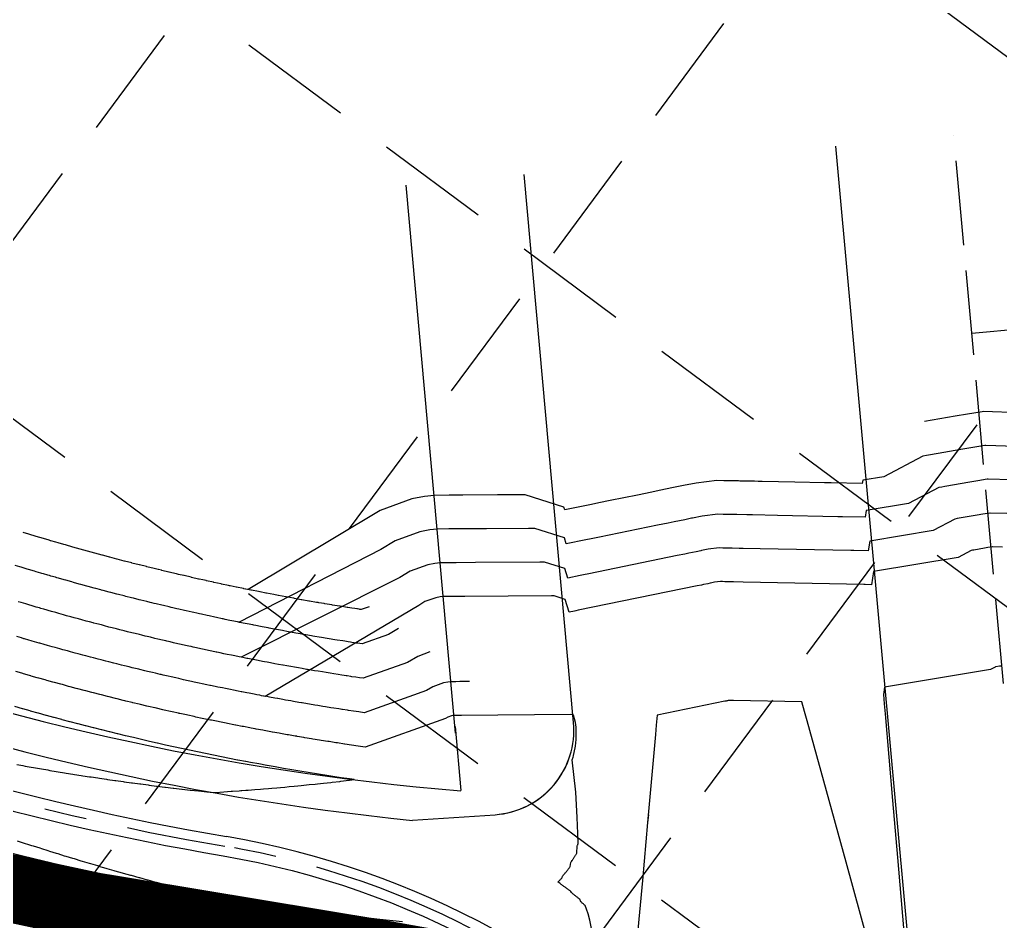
# Model space of a CAD drawing. Header units: feet. Extents: x 2260 to 6199, y 3666 to 7344.
# Drawn here: x 4539.3 to 4655.2, y 6191.9 to 6298.4 of the extents above; entities that cross this region are included whole.
import ezdxf

# ---------------------------------------------------------------- set-up
doc = ezdxf.new("R2010")
doc.units = ezdxf.units.FT
doc.header["$LTSCALE"] = 40
doc.header["$MEASUREMENT"] = 0
for name, pattern in [('CENTER2', [1.125, 0.75, -0.125, 0.125, -0.125]), ('HIDDEN', [0.375, 0.25, -0.125]), ('SEWER', [0.325, 0.25, -0.075]), ('TIGHT', [0.12, 0.08, -0.04])]:
    doc.linetypes.add(name, pattern=pattern)
for name, color, linetype in [('BOUNDARY-LINE', 1, 'CONTINUOUS'), ('CL-STORM', 4, 'CENTER2'), ('EOP-FUTURE', 4, 'TIGHT'), ('EOP-PROP', 4, 'CONTINUOUS'), ('EROSION BLANKETS', 84, 'CONTINUOUS'), ('GRID', 254, 'HIDDEN'), ('lots-line', 4, 'CONTINUOUS'), ('PC', 43, 'CONTINUOUS'), ('ST-ROW', 2, 'CONTINUOUS'), ('ST-ROW-FUTURE', 4, 'SEWER'), ('STORM', 3, 'CONTINUOUS')]:
    doc.layers.add(name, color=color, linetype=linetype)

msp = doc.modelspace()

# ---------------------------------------------------------------- linework, layer by layer
at = {"layer": 'BOUNDARY-LINE', "color": 7}
msp.add_arc((4616.04, 6508.32), 302.01, 233.3765, 265.3285, dxfattribs=at)
msp.add_arc((4616.04, 6508.32), 302.01, 233.3765, 265.3285, dxfattribs=at)
at = {"layer": 'CL-STORM', "color": 7}
for centre, radius, start, end in [((4616.04, 6508.32), 312.01, 233.3765, 260.3185), ((4546.75, 6102.18), 100, 5.1728, 80.3185)]:
    msp.add_arc(centre, radius, start, end, dxfattribs=at)
at = {"layer": 'EOP-FUTURE', "color": 7, "linetype": 'Continuous'}
for p, q in [((4645.11, 6180.68), (4635.76, 6283.45)), ((4604.77, 6215.36), (4598.91, 6280.11))]:
    msp.add_line(p, q, dxfattribs=at)
at = {"layer": 'EOP-PROP', "color": 7}
msp.add_line((4585.74, 6203.82), (4595.49, 6204.48), dxfattribs=at)
msp.add_line((4585.74, 6203.82), (4595.49, 6204.48), dxfattribs=at)
for centre, radius, start, end in [((4616.04, 6508.32), 306.01, 233.3765, 264.3172), ((4616.04, 6508.32), 306.01, 233.3765, 264.3172), ((4616.04, 6508.32), 318.01, 233.3765, 264.3172), ((4616.04, 6508.32), 318.01, 233.3765, 264.3172), ((4594.81, 6214.46), 10, 273.8709, 5.1728), ((4594.81, 6214.46), 10, 273.8709, 342.1326)]:
    msp.add_arc(centre, radius, start, end, dxfattribs=at)
at = {"layer": 'EROSION BLANKETS', "const_width": 8}
for points in [[(4602.61, 6185.54), (4594.7, 6185.77), (4581.32, 6188.16), (4548.13, 6193.66), (4524.08, 6198.81), (4500.36, 6207.34), (4479.13, 6216.28), (4450.8, 6231.64), (4430.94, 6244.43), (4165.96, 6441.59), (4022.75, 6547.63), (3801.04, 6712.75), (3796.89, 6714.47), (3794.32, 6715.02), (3793.53, 6715.06)], [(3752.68, 6599.32), (4178.75, 6282.76), (4404.64, 6114.81), (4413.53, 6108.72), (4433.02, 6097.11), (4451.27, 6088.64), (4461.99, 6084.14), (4485.49, 6075.83), (4501.27, 6071.76), (4522.49, 6067.49), (4546.56, 6065.09), (4580.65, 6064.83), (4598.92, 6066.37), (4605.35, 6068.5), (4607.87, 6070.86), (4610.49, 6074.4), (4612.13, 6078.17), (4612.4, 6081.29), (4612.25, 6086.79), (4608.82, 6122.23), (4603.5, 6181.15), (4602.91, 6188.52)]]:
    msp.add_lwpolyline(points, dxfattribs=at)
at = {"layer": 'GRID', "linetype": 'HIDDEN', "ltscale": 1.35}
for p, q in [((3458.75, 7181.54), (6061.18, 5252.37)), ((3427.64, 7139.57), (6030.07, 5210.4)), ((3395.08, 7098.88), (5997.51, 5169.71)), ((4652.86, 6426.65), (3563.67, 4957.35)), ((4694.83, 6395.54), (3605.65, 4926.24)), ((4736.81, 6364.42), (3647.62, 4895.12))]:
    msp.add_line(p, q, dxfattribs=at)
at = {"layer": 'lots-line', "color": 7}
msp.add_line((4770.12, 6272.02), (4651.82, 6261.31), dxfattribs=at)
for radius, end in [(302.01, 265.3285), (302.01, 265.3285), (322.01, 265.9455), (322.01, 265.9455)]:
    msp.add_arc((4616.04, 6508.32), radius, 233.3765, end, dxfattribs=at)
at = {"layer": 'PC', "color": 43, "flags": 128}
for points, elevation in [([(4682.28, 6220.12), (4675.51, 6238.69), (4675.12, 6239.26), (4674.77, 6239.76), (4673.38, 6241.78), (4673.31, 6241.89), (4669.6, 6246.33), (4666.99, 6248.38), (4661.68, 6250.99), (4657.5, 6251.95), (4653.22, 6252.09), (4653.06, 6252.08), (4651.32, 6251.81), (4649.87, 6251.55), (4646.22, 6250.91)], 543), ([(4656.99, 6247.99), (4653.48, 6248.1), (4653.35, 6248.09), (4651.93, 6247.86), (4650.74, 6247.66), (4646.92, 6246.99), (4646.48, 6246.91), (4646.02, 6246.83), (4641.43, 6244.41), (4638.93, 6243.99), (4638.86, 6243.6), (4635.21, 6243.68), (4635.15, 6243.68), (4634.99, 6243.68), (4634.89, 6243.68), (4634.73, 6243.68), (4634.42, 6243.69), (4630.89, 6243.76), (4627.04, 6243.84), (4626.59, 6243.85), (4626.14, 6243.86), (4624.63, 6243.89), (4624.42, 6243.89), (4624.24, 6243.9), (4623.43, 6243.92), (4622.5, 6243.93), (4621.69, 6243.95), (4619.24, 6243.66), (4617.76, 6243.36), (4617.56, 6243.32), (4616.58, 6243.12), (4614.89, 6242.77), (4614.01, 6242.59), (4612.32, 6242.24), (4609.09, 6241.58), (4607.75, 6241.3), (4606.9, 6241.13), (4603.73, 6240.48), (4603.63, 6240.82), (4599.06, 6242.28), (4598.05, 6242.27), (4595.77, 6242.25), (4591.69, 6242.22), (4591.4, 6242.22), (4590.05, 6242.21), (4588.28, 6242.2), (4587.17, 6242.07), (4585.66, 6241.78), (4581.91, 6240.42), (4566.32, 6231.07)], 544), ([(4656.47, 6244.02), (4653.74, 6244.11), (4653.64, 6244.1), (4652.53, 6243.92), (4651.6, 6243.76), (4648.63, 6243.24), (4648.28, 6243.18), (4647.93, 6243.12), (4644.35, 6241.23), (4639.35, 6240.4), (4639.23, 6239.62), (4636.55, 6239.67), (4636.51, 6239.67), (4636.39, 6239.67), (4636.32, 6239.68), (4636.19, 6239.68), (4635.97, 6239.68), (4628.86, 6239.83), (4625.92, 6239.89), (4625.57, 6239.9), (4625.23, 6239.9), (4624.07, 6239.93), (4623.92, 6239.93), (4623.78, 6239.93), (4623.16, 6239.94), (4622.45, 6239.96), (4621.83, 6239.97), (4619.96, 6239.75), (4618.83, 6239.52), (4618.68, 6239.49), (4617.93, 6239.33), (4616.64, 6239.07), (4615.96, 6238.93), (4614.67, 6238.67), (4607.83, 6237.26), (4606.84, 6237.06), (4606.22, 6236.93), (4603.9, 6236.46), (4603.68, 6237.19), (4600.19, 6238.3), (4599.42, 6238.29), (4594.48, 6238.26), (4591.3, 6238.24), (4591.07, 6238.23), (4590.02, 6238.23), (4588.65, 6238.22), (4587.78, 6238.12), (4586.6, 6237.89), (4583.68, 6236.83), (4581.98, 6235.81), (4565.25, 6227.21)], 545), ([(4655.96, 6240.05), (4654, 6240.11), (4653.93, 6240.11), (4653.13, 6239.98), (4652.47, 6239.87), (4650.33, 6239.49), (4650.09, 6239.45), (4649.83, 6239.4), (4647.27, 6238.05), (4639.77, 6236.8), (4639.59, 6235.63), (4637.89, 6235.67), (4637.86, 6235.67), (4637.78, 6235.67), (4637.74, 6235.67), (4637.66, 6235.67), (4637.52, 6235.68), (4626.83, 6235.89), (4624.8, 6235.93), (4624.56, 6235.94), (4624.32, 6235.94), (4623.52, 6235.96), (4623.41, 6235.96), (4623.32, 6235.96), (4622.89, 6235.97), (4622.4, 6235.98), (4621.97, 6235.99), (4620.68, 6235.84), (4619.9, 6235.68), (4619.79, 6235.66), (4619.27, 6235.55), (4618.38, 6235.37), (4617.91, 6235.27), (4617.02, 6235.09), (4606.56, 6232.94), (4605.94, 6232.82), (4605.54, 6232.73), (4604.07, 6232.43), (4603.74, 6233.55), (4601.33, 6234.32), (4600.79, 6234.32), (4593.19, 6234.26), (4590.91, 6234.25), (4590.75, 6234.25), (4589.99, 6234.24), (4589.01, 6234.23), (4588.38, 6234.16), (4587.54, 6234), (4585.45, 6233.24), (4584.23, 6232.51), (4565.47, 6223.09)], 546), ([(4580.61, 6229.04), (4579.67, 6228.71), (4579.59, 6228.72), (4579.51, 6228.73), (4579.43, 6228.74), (4579.22, 6228.78), (4579.14, 6228.79), (4578.93, 6228.82), (4578.57, 6228.88), (4578.1, 6228.95), (4578.02, 6228.96), (4577.19, 6229.1), (4577.11, 6229.11), (4576.28, 6229.25), (4576.2, 6229.26), (4575.37, 6229.4), (4575.29, 6229.41), (4574.66, 6229.52), (4574.59, 6229.53), (4574.38, 6229.56), (4573.55, 6229.71), (4573.48, 6229.72), (4572.64, 6229.87), (4572.57, 6229.88), (4571.78, 6230.03), (4571.72, 6230.04), (4571.66, 6230.05), (4570.82, 6230.2), (4570.76, 6230.21), (4569.91, 6230.37), (4569.85, 6230.38), (4569.36, 6230.48), (4569.33, 6230.48), (4568.48, 6230.65), (4568.42, 6230.66), (4567.74, 6230.79), (4567.69, 6230.8), (4567.54, 6230.83), (4566.71, 6231), (4566.65, 6231.01), (4565.82, 6231.18), (4565.76, 6231.19), (4564.93, 6231.36), (4564.88, 6231.37), (4564.18, 6231.52), (4564.13, 6231.53), (4564, 6231.55), (4563.16, 6231.73), (4563.11, 6231.74), (4562.27, 6231.92), (4562.23, 6231.93), (4561.39, 6232.12), (4561.35, 6232.13), (4560.97, 6232.21), (4560.51, 6232.31), (4560.46, 6232.32), (4559.62, 6232.51), (4559.58, 6232.52), (4558.74, 6232.72), (4558.7, 6232.73), (4558.08, 6232.87), (4557.86, 6232.92), (4557.82, 6232.93), (4556.98, 6233.13), (4556.94, 6233.14), (4556.1, 6233.34), (4556.06, 6233.35), (4555.71, 6233.43), (4555.68, 6233.44), (4555.19, 6233.56), (4554.34, 6233.77), (4554.31, 6233.78), (4553.46, 6233.99), (4553.43, 6234), (4552.58, 6234.21), (4552.56, 6234.22), (4551.71, 6234.44), (4551.68, 6234.44), (4550.83, 6234.66), (4550.81, 6234.67), (4549.96, 6234.9), (4549.94, 6234.9), (4549.82, 6234.93), (4549.09, 6235.13), (4549.06, 6235.13), (4548.21, 6235.36), (4548.19, 6235.37), (4547.34, 6235.6), (4547.32, 6235.61), (4546.47, 6235.85), (4546.45, 6235.85), (4545.6, 6236.09), (4545.58, 6236.09), (4544.73, 6236.34), (4544.72, 6236.34), (4544.52, 6236.4), (4543.86, 6236.59), (4543.85, 6236.59), (4543.61, 6236.66), (4542.99, 6236.84), (4542.98, 6236.84), (4542.8, 6236.9), (4542.12, 6237.1), (4542.12, 6237.1), (4541.26, 6237.35), (4541.25, 6237.36), (4540.39, 6237.62), (4540.39, 6237.62), (4539.72, 6237.82)], 544), ([(4566.32, 6231.07), (4565.82, 6231.18), (4565.76, 6231.19), (4564.93, 6231.36), (4564.88, 6231.37), (4564.18, 6231.52), (4564.13, 6231.53), (4564, 6231.55), (4563.16, 6231.73), (4563.11, 6231.74), (4562.27, 6231.92), (4562.23, 6231.93), (4561.39, 6232.12), (4561.35, 6232.13), (4560.97, 6232.21), (4560.51, 6232.31), (4560.46, 6232.32), (4559.62, 6232.51), (4559.58, 6232.52), (4558.74, 6232.72), (4558.7, 6232.73), (4558.08, 6232.87), (4557.86, 6232.92), (4557.82, 6232.93), (4556.98, 6233.13), (4556.94, 6233.14), (4556.1, 6233.34), (4556.06, 6233.35), (4555.71, 6233.43), (4555.68, 6233.44), (4555.19, 6233.56), (4554.34, 6233.77), (4554.31, 6233.78), (4553.46, 6233.99), (4553.43, 6234), (4552.58, 6234.21), (4552.56, 6234.22), (4551.71, 6234.44), (4551.68, 6234.44), (4550.83, 6234.66), (4550.81, 6234.67), (4549.96, 6234.9), (4549.94, 6234.9), (4549.82, 6234.93), (4549.09, 6235.13), (4549.06, 6235.13), (4548.21, 6235.36), (4548.19, 6235.37), (4547.34, 6235.6), (4547.32, 6235.61), (4546.47, 6235.85), (4546.45, 6235.85), (4545.6, 6236.09), (4545.58, 6236.09), (4544.73, 6236.34), (4544.72, 6236.34), (4544.52, 6236.4), (4543.86, 6236.59), (4543.85, 6236.59), (4543.61, 6236.66), (4542.99, 6236.84), (4542.98, 6236.84), (4542.8, 6236.9), (4542.12, 6237.1), (4542.12, 6237.1), (4541.26, 6237.35), (4541.25, 6237.36), (4540.39, 6237.62), (4540.39, 6237.62), (4539.72, 6237.82)], 544), ([(4655.44, 6236.08), (4654.26, 6236.12), (4654.21, 6236.12), (4653.73, 6236.04), (4653.33, 6235.97), (4652.04, 6235.74), (4651.89, 6235.72), (4651.74, 6235.69), (4650.19, 6234.87), (4640.19, 6233.21), (4639.95, 6231.65), (4639.22, 6231.66), (4639.21, 6231.66), (4639.18, 6231.67), (4639.16, 6231.67), (4639.13, 6231.67), (4639.07, 6231.67), (4624.8, 6231.96), (4623.68, 6231.98), (4623.54, 6231.98), (4623.41, 6231.99), (4622.97, 6232), (4622.91, 6232), (4622.86, 6232), (4622.62, 6232), (4622.35, 6232.01), (4622.11, 6232.01), (4621.4, 6231.93), (4620.96, 6231.84), (4620.91, 6231.83), (4620.62, 6231.77), (4620.13, 6231.67), (4619.87, 6231.61), (4619.37, 6231.51), (4605.3, 6228.63), (4605.03, 6228.57), (4604.86, 6228.54), (4604.24, 6228.41), (4603.79, 6229.92), (4602.46, 6230.34), (4602.16, 6230.34), (4591.9, 6230.27), (4590.52, 6230.26), (4590.42, 6230.26), (4589.96, 6230.25), (4589.37, 6230.25), (4588.99, 6230.21), (4588.48, 6230.11), (4587.21, 6229.65), (4586.48, 6229.21), (4568.33, 6218.46)], 547), ([(4584.08, 6226.46), (4582.89, 6225.75), (4579.79, 6224.65), (4579.52, 6224.69), (4579.26, 6224.73), (4579, 6224.76), (4578.84, 6224.79), (4578.58, 6224.83), (4578.41, 6224.85), (4578.12, 6224.9), (4577.75, 6224.96), (4577.49, 6225), (4576.82, 6225.11), (4576.56, 6225.15), (4575.9, 6225.26), (4575.64, 6225.3), (4574.97, 6225.41), (4574.72, 6225.45), (4574.21, 6225.54), (4573.96, 6225.58), (4573.8, 6225.61), (4573.13, 6225.72), (4572.88, 6225.77), (4572.21, 6225.89), (4571.96, 6225.93), (4571.33, 6226.04), (4571.08, 6226.09), (4571.04, 6226.1), (4570.36, 6226.22), (4570.12, 6226.26), (4569.44, 6226.39), (4569.2, 6226.44), (4568.81, 6226.51), (4568.67, 6226.54), (4567.99, 6226.67), (4567.76, 6226.71), (4567.21, 6226.82), (4566.98, 6226.87), (4566.86, 6226.89), (4566.19, 6227.02), (4565.96, 6227.07), (4565.29, 6227.2), (4565.06, 6227.25), (4564.39, 6227.39), (4564.16, 6227.43), (4563.6, 6227.55), (4563.37, 6227.6), (4563.26, 6227.62), (4562.59, 6227.77), (4562.37, 6227.81), (4561.69, 6227.96), (4561.47, 6228.01), (4560.8, 6228.15), (4560.57, 6228.2), (4560.27, 6228.27), (4559.9, 6228.35), (4559.68, 6228.4), (4559, 6228.55), (4558.79, 6228.6), (4558.11, 6228.76), (4557.89, 6228.81), (4557.4, 6228.92), (4557.21, 6228.97), (4557, 6229.02), (4556.32, 6229.18), (4556.11, 6229.23), (4555.43, 6229.39), (4555.22, 6229.44), (4554.93, 6229.51), (4554.73, 6229.56), (4554.33, 6229.65), (4553.65, 6229.82), (4553.44, 6229.87), (4552.76, 6230.04), (4552.55, 6230.1), (4551.87, 6230.27), (4551.66, 6230.32), (4550.98, 6230.5), (4550.78, 6230.55), (4550.09, 6230.73), (4549.89, 6230.78), (4549.2, 6230.96), (4549, 6231.01), (4548.91, 6231.04), (4548.32, 6231.19), (4548.12, 6231.25), (4547.43, 6231.43), (4547.24, 6231.49), (4546.55, 6231.67), (4546.35, 6231.73), (4545.66, 6231.92), (4545.47, 6231.97), (4544.78, 6232.17), (4544.59, 6232.22), (4543.9, 6232.42), (4543.71, 6232.47), (4543.55, 6232.52), (4543.01, 6232.67), (4542.83, 6232.72), (4542.63, 6232.78), (4542.13, 6232.92), (4541.95, 6232.98), (4541.81, 6233.02), (4541.25, 6233.18), (4541.07, 6233.24), (4540.38, 6233.44), (4540.2, 6233.5), (4539.5, 6233.71), (4539.32, 6233.76), (4538.78, 6233.93)], 545), ([(4565.25, 6227.21), (4565.06, 6227.25), (4564.39, 6227.39), (4564.16, 6227.43), (4563.6, 6227.55), (4563.37, 6227.6), (4563.26, 6227.62), (4562.59, 6227.77), (4562.37, 6227.81), (4561.69, 6227.96), (4561.47, 6228.01), (4560.8, 6228.15), (4560.57, 6228.2), (4560.27, 6228.27), (4559.9, 6228.35), (4559.68, 6228.4), (4559, 6228.55), (4558.79, 6228.6), (4558.11, 6228.76), (4557.89, 6228.81), (4557.4, 6228.92), (4557.21, 6228.97), (4557, 6229.02), (4556.32, 6229.18), (4556.11, 6229.23), (4555.43, 6229.39), (4555.22, 6229.44), (4554.93, 6229.51), (4554.73, 6229.56), (4554.33, 6229.65), (4553.65, 6229.82), (4553.44, 6229.87), (4552.76, 6230.04), (4552.55, 6230.1), (4551.87, 6230.27), (4551.66, 6230.32), (4550.98, 6230.5), (4550.78, 6230.55), (4550.09, 6230.73), (4549.89, 6230.78), (4549.2, 6230.96), (4549, 6231.01), (4548.91, 6231.04), (4548.32, 6231.19), (4548.12, 6231.25), (4547.43, 6231.43), (4547.24, 6231.49), (4546.55, 6231.67), (4546.35, 6231.73), (4545.66, 6231.92), (4545.47, 6231.97), (4544.78, 6232.17), (4544.59, 6232.22), (4543.9, 6232.42), (4543.71, 6232.47), (4543.55, 6232.52), (4543.01, 6232.67), (4542.83, 6232.72), (4542.63, 6232.78), (4542.13, 6232.92), (4541.95, 6232.98), (4541.81, 6233.02), (4541.25, 6233.18), (4541.07, 6233.24), (4540.38, 6233.44), (4540.2, 6233.5), (4539.5, 6233.71), (4539.32, 6233.76), (4538.78, 6233.93)], 545), ([(4587.79, 6223.7), (4586.36, 6223.18), (4585.14, 6222.45), (4579.9, 6220.59), (4579.46, 6220.65), (4579.02, 6220.72), (4578.58, 6220.78), (4578.45, 6220.8), (4578.02, 6220.87), (4577.89, 6220.89), (4577.67, 6220.92), (4577.39, 6220.97), (4576.96, 6221.03), (4576.45, 6221.11), (4576.02, 6221.18), (4575.52, 6221.27), (4575.08, 6221.34), (4574.58, 6221.42), (4574.15, 6221.49), (4573.77, 6221.56), (4573.34, 6221.63), (4573.22, 6221.65), (4572.71, 6221.74), (4572.28, 6221.81), (4571.78, 6221.9), (4571.35, 6221.98), (4570.87, 6222.06), (4570.45, 6222.14), (4570.42, 6222.14), (4569.91, 6222.24), (4569.48, 6222.32), (4568.97, 6222.41), (4568.55, 6222.49), (4568.26, 6222.55), (4568.01, 6222.59), (4567.5, 6222.69), (4567.09, 6222.77), (4566.67, 6222.85), (4566.26, 6222.93), (4566.17, 6222.95), (4565.67, 6223.05), (4565.26, 6223.13), (4564.76, 6223.23), (4564.35, 6223.31), (4563.84, 6223.42), (4563.44, 6223.5), (4563.02, 6223.59), (4562.61, 6223.67), (4562.53, 6223.69), (4562.02, 6223.8), (4561.62, 6223.88), (4561.11, 6223.99), (4560.71, 6224.08), (4560.2, 6224.19), (4559.8, 6224.28), (4559.58, 6224.33), (4559.29, 6224.39), (4558.9, 6224.48), (4558.39, 6224.59), (4557.99, 6224.68), (4557.48, 6224.8), (4557.09, 6224.89), (4556.71, 6224.98), (4556.57, 6225.01), (4556.18, 6225.1), (4555.66, 6225.22), (4555.28, 6225.31), (4554.76, 6225.44), (4554.37, 6225.53), (4554.16, 6225.58), (4553.77, 6225.68), (4553.47, 6225.75), (4552.95, 6225.88), (4552.57, 6225.97), (4552.05, 6226.1), (4551.67, 6226.19), (4551.15, 6226.33), (4550.77, 6226.42), (4550.25, 6226.56), (4549.87, 6226.65), (4549.35, 6226.79), (4548.97, 6226.89), (4548.45, 6227.02), (4548.07, 6227.12), (4548, 6227.14), (4547.55, 6227.26), (4547.17, 6227.36), (4546.65, 6227.5), (4546.28, 6227.6), (4545.75, 6227.75), (4545.38, 6227.85), (4544.86, 6227.99), (4544.49, 6228.09), (4543.96, 6228.24), (4543.59, 6228.35), (4543.07, 6228.5), (4542.7, 6228.6), (4542.58, 6228.63), (4542.17, 6228.75), (4541.81, 6228.85), (4541.66, 6228.9), (4541.28, 6229.01), (4540.92, 6229.11), (4540.81, 6229.15), (4540.39, 6229.27), (4540.03, 6229.38), (4539.5, 6229.53), (4539.14, 6229.64)], 546), ([(4565.47, 6223.09), (4565.26, 6223.13), (4564.76, 6223.23), (4564.35, 6223.31), (4563.84, 6223.42), (4563.44, 6223.5), (4563.02, 6223.59), (4562.61, 6223.67), (4562.53, 6223.69), (4562.02, 6223.8), (4561.62, 6223.88), (4561.11, 6223.99), (4560.71, 6224.08), (4560.2, 6224.19), (4559.8, 6224.28), (4559.58, 6224.33), (4559.29, 6224.39), (4558.9, 6224.48), (4558.39, 6224.59), (4557.99, 6224.68), (4557.48, 6224.8), (4557.09, 6224.89), (4556.71, 6224.98), (4556.57, 6225.01), (4556.18, 6225.1), (4555.66, 6225.22), (4555.28, 6225.31), (4554.76, 6225.44), (4554.37, 6225.53), (4554.16, 6225.58), (4553.77, 6225.68), (4553.47, 6225.75), (4552.95, 6225.88), (4552.57, 6225.97), (4552.05, 6226.1), (4551.67, 6226.19), (4551.15, 6226.33), (4550.77, 6226.42), (4550.25, 6226.56), (4549.87, 6226.65), (4549.35, 6226.79), (4548.97, 6226.89), (4548.45, 6227.02), (4548.07, 6227.12), (4548, 6227.14), (4547.55, 6227.26), (4547.17, 6227.36), (4546.65, 6227.5), (4546.28, 6227.6), (4545.75, 6227.75), (4545.38, 6227.85), (4544.86, 6227.99), (4544.49, 6228.09), (4543.96, 6228.24), (4543.59, 6228.35), (4543.07, 6228.5), (4542.7, 6228.6), (4542.58, 6228.63), (4542.17, 6228.75), (4541.81, 6228.85), (4541.66, 6228.9), (4541.28, 6229.01), (4540.92, 6229.11), (4540.81, 6229.15), (4540.39, 6229.27), (4540.03, 6229.38), (4539.5, 6229.53), (4539.14, 6229.64)], 546), ([(4592.48, 6220.21), (4591.43, 6220.2), (4591.33, 6220.2), (4590.87, 6220.19), (4590.28, 6220.19), (4589.9, 6220.15), (4589.39, 6220.05), (4588.13, 6219.59), (4587.39, 6219.15), (4580.02, 6216.53), (4579.39, 6216.62), (4578.77, 6216.71), (4578.16, 6216.8), (4578.07, 6216.82), (4577.46, 6216.91), (4577.37, 6216.92), (4577.23, 6216.94), (4577.04, 6216.97), (4576.42, 6217.07), (4576.09, 6217.12), (4575.47, 6217.22), (4575.14, 6217.28), (4574.53, 6217.38), (4574.19, 6217.43), (4573.58, 6217.53), (4573.32, 6217.58), (4572.71, 6217.68), (4572.63, 6217.69), (4572.29, 6217.75), (4571.68, 6217.86), (4571.34, 6217.92), (4570.74, 6218.02), (4570.42, 6218.08), (4569.82, 6218.19), (4569.79, 6218.19), (4569.45, 6218.26), (4568.85, 6218.37), (4568.51, 6218.43), (4567.9, 6218.54), (4567.7, 6218.58), (4567.35, 6218.65), (4567.01, 6218.71), (4566.42, 6218.83), (4566.14, 6218.88), (4565.55, 6218.99), (4565.49, 6219.01), (4565.15, 6219.07), (4564.57, 6219.19), (4564.23, 6219.26), (4563.64, 6219.38), (4563.3, 6219.45), (4562.72, 6219.56), (4562.43, 6219.63), (4561.85, 6219.75), (4561.8, 6219.76), (4561.45, 6219.83), (4560.88, 6219.95), (4560.53, 6220.03), (4559.95, 6220.15), (4559.61, 6220.23), (4559.03, 6220.35), (4558.88, 6220.39), (4558.69, 6220.43), (4558.11, 6220.56), (4557.77, 6220.63), (4557.2, 6220.76), (4556.85, 6220.84), (4556.28, 6220.97), (4556.02, 6221.03), (4555.93, 6221.05), (4555.36, 6221.19), (4555.01, 6221.27), (4554.44, 6221.4), (4554.09, 6221.49), (4553.53, 6221.62), (4553.38, 6221.66), (4552.82, 6221.79), (4552.61, 6221.84), (4552.26, 6221.93), (4551.7, 6222.07), (4551.34, 6222.15), (4550.78, 6222.29), (4550.43, 6222.38), (4549.87, 6222.52), (4549.51, 6222.61), (4548.96, 6222.76), (4548.6, 6222.85), (4548.05, 6222.99), (4547.69, 6223.09), (4547.14, 6223.23), (4547.09, 6223.25), (4546.78, 6223.33), (4546.23, 6223.47), (4545.87, 6223.57), (4545.32, 6223.72), (4544.96, 6223.82), (4544.41, 6223.97), (4544.05, 6224.07), (4543.5, 6224.22), (4543.14, 6224.32), (4542.6, 6224.47), (4542.23, 6224.57), (4541.69, 6224.73), (4541.61, 6224.75), (4541.33, 6224.83), (4540.79, 6224.99), (4540.69, 6225.02), (4540.42, 6225.09), (4539.88, 6225.25), (4539.81, 6225.27), (4539.52, 6225.36), (4538.98, 6225.51)], 547), ([(4568.33, 6218.46), (4567.9, 6218.54), (4567.7, 6218.58), (4567.35, 6218.65), (4567.01, 6218.71), (4566.42, 6218.83), (4566.14, 6218.88), (4565.55, 6218.99), (4565.49, 6219.01), (4565.15, 6219.07), (4564.57, 6219.19), (4564.23, 6219.26), (4563.64, 6219.38), (4563.3, 6219.45), (4562.72, 6219.56), (4562.43, 6219.63), (4561.85, 6219.75), (4561.8, 6219.76), (4561.45, 6219.83), (4560.88, 6219.95), (4560.53, 6220.03), (4559.95, 6220.15), (4559.61, 6220.23), (4559.03, 6220.35), (4558.88, 6220.39), (4558.69, 6220.43), (4558.11, 6220.56), (4557.77, 6220.63), (4557.2, 6220.76), (4556.85, 6220.84), (4556.28, 6220.97), (4556.02, 6221.03), (4555.93, 6221.05), (4555.36, 6221.19), (4555.01, 6221.27), (4554.44, 6221.4), (4554.09, 6221.49), (4553.53, 6221.62), (4553.38, 6221.66), (4552.82, 6221.79), (4552.61, 6221.84), (4552.26, 6221.93), (4551.7, 6222.07), (4551.34, 6222.15), (4550.78, 6222.29), (4550.43, 6222.38), (4549.87, 6222.52), (4549.51, 6222.61), (4548.96, 6222.76), (4548.6, 6222.85), (4548.05, 6222.99), (4547.69, 6223.09), (4547.14, 6223.23), (4547.09, 6223.25), (4546.78, 6223.33), (4546.23, 6223.47), (4545.87, 6223.57), (4545.32, 6223.72), (4544.96, 6223.82), (4544.41, 6223.97), (4544.05, 6224.07), (4543.5, 6224.22), (4543.14, 6224.32), (4542.6, 6224.47), (4542.23, 6224.57), (4541.69, 6224.73), (4541.61, 6224.75), (4541.33, 6224.83), (4540.79, 6224.99), (4540.69, 6225.02), (4540.42, 6225.09), (4539.88, 6225.25), (4539.81, 6225.27), (4539.52, 6225.36), (4538.98, 6225.51)], 547), ([(4655.25, 6222.04), (4655.11, 6222.02), (4654.66, 6221.94), (4654.61, 6221.93), (4654.56, 6221.92), (4654.02, 6221.64), (4641.52, 6219.55), (4641.38, 6218.67), (4641.48, 6217.57), (4641.58, 6216.41), (4642.45, 6206.17), (4643.03, 6199.42), (4643.42, 6194.82), (4644.42, 6183.19)], 548), ([(4606.88, 6191.03), (4606.67, 6192.02), (4606.48, 6192.75), (4606.3, 6193.31), (4606.15, 6193.74), (4606.14, 6193.75), (4606.09, 6193.8), (4606.03, 6193.84), (4605.98, 6193.89), (4605.92, 6193.94), (4605.86, 6193.99), (4605.8, 6194.04), (4605.75, 6194.09), (4605.69, 6194.14), (4605.63, 6194.2), (4605.49, 6194.49), (4605.44, 6194.54), (4605.38, 6194.58), (4605.31, 6194.63), (4605.25, 6194.68), (4605.19, 6194.73), (4605.13, 6194.78), (4605.06, 6194.83), (4605, 6194.89), (4604.93, 6194.94), (4604.87, 6194.99), (4604.8, 6195.04), (4604.73, 6195.1), (4604.66, 6195.15), (4604.59, 6195.21), (4604.52, 6195.27), (4604.44, 6195.42), (4604.37, 6195.47), (4604.3, 6195.52), (4604.23, 6195.57), (4604.15, 6195.62), (4604.08, 6195.68), (4604.01, 6195.73), (4603.93, 6195.79), (4603.86, 6195.84), (4603.78, 6195.9), (4603.71, 6195.96), (4603.63, 6196.01), (4603.55, 6196.07), (4603.47, 6196.13), (4603.39, 6196.19), (4603.31, 6196.25), (4603.22, 6196.31), (4603.21, 6196.34), (4603.13, 6196.39), (4603.05, 6196.45), (4602.96, 6196.51), (4602.93, 6196.53), (4602.96, 6196.56), (4603.03, 6196.63), (4603.1, 6196.71), (4603.17, 6196.78), (4603.24, 6196.85), (4603.3, 6196.92), (4603.37, 6196.99), (4603.43, 6197.06), (4603.46, 6197.2), (4603.53, 6197.28), (4603.59, 6197.36), (4603.66, 6197.44), (4603.72, 6197.52), (4603.78, 6197.6), (4603.84, 6197.67), (4603.9, 6197.75), (4603.96, 6197.82), (4604.01, 6197.89), (4604.07, 6197.96), (4604.12, 6198.03), (4604.18, 6198.1), (4604.23, 6198.16), (4604.28, 6198.23), (4604.33, 6198.29), (4604.38, 6198.35), (4604.44, 6198.83), (4604.49, 6198.9), (4604.54, 6198.97), (4604.58, 6199.05), (4604.63, 6199.12), (4604.67, 6199.19), (4604.72, 6199.25), (4604.76, 6199.32), (4604.81, 6199.39), (4604.85, 6199.45), (4604.89, 6199.51), (4604.93, 6199.57), (4604.97, 6199.64), (4605.01, 6199.7), (4605.05, 6199.75), (4605.09, 6199.81), (4605.13, 6199.87), (4605.16, 6199.92), (4605.19, 6200.8), (4605.22, 6200.87), (4605.25, 6200.93), (4605.28, 6200.99), (4605.29, 6201), (4605.27, 6202.27), (4605.2, 6204.14), (4605.02, 6207.14), (4604.59, 6210.95), (4604.7, 6211.26), (4604.76, 6211.43), (4604.77, 6211.47), (4604.96, 6212.39), (4604.99, 6212.59), (4605.07, 6213.38), (4605.08, 6213.71), (4605.09, 6214.37), (4605.06, 6214.82), (4605.01, 6215.37), (4604.76, 6216.22), (4604.5, 6216.31), (4604.44, 6216.31), (4591.51, 6216.21), (4591.04, 6216.21), (4591, 6216.21), (4590.84, 6216.21), (4590.64, 6216.21), (4590.51, 6216.19), (4590.33, 6216.16), (4589.89, 6216), (4589.64, 6215.85), (4580.13, 6212.47), (4579.33, 6212.59), (4578.53, 6212.7), (4577.73, 6212.82), (4577.69, 6212.83), (4576.89, 6212.95), (4576.85, 6212.96), (4576.78, 6212.97), (4576.68, 6212.98), (4575.89, 6213.11), (4575.72, 6213.13), (4574.93, 6213.26), (4574.76, 6213.29), (4573.97, 6213.41), (4573.8, 6213.44), (4573.01, 6213.57), (4572.88, 6213.6), (4572.09, 6213.73), (4572.05, 6213.74), (4571.87, 6213.77), (4571.09, 6213.9), (4570.91, 6213.93), (4570.13, 6214.07), (4569.97, 6214.1), (4569.18, 6214.24), (4569.17, 6214.24), (4569, 6214.27), (4568.21, 6214.42), (4568.04, 6214.45), (4567.25, 6214.59), (4567.15, 6214.61), (4566.69, 6214.7), (4566.51, 6214.74), (4565.75, 6214.88), (4565.6, 6214.91), (4564.84, 6215.06), (4564.81, 6215.06), (4564.63, 6215.1), (4563.87, 6215.25), (4563.7, 6215.29), (4562.94, 6215.44), (4562.76, 6215.48), (4562, 6215.63), (4561.85, 6215.66), (4561.09, 6215.82), (4561.07, 6215.82), (4560.89, 6215.86), (4560.13, 6216.02), (4559.95, 6216.06), (4559.2, 6216.22), (4559.02, 6216.26), (4558.26, 6216.43), (4558.18, 6216.44), (4558.08, 6216.47), (4557.33, 6216.63), (4557.15, 6216.67), (4556.4, 6216.84), (4556.22, 6216.88), (4555.47, 6217.05), (4555.33, 6217.09), (4555.28, 6217.1), (4554.54, 6217.27), (4554.35, 6217.31), (4553.61, 6217.49), (4553.42, 6217.53), (4552.68, 6217.71), (4552.6, 6217.73), (4551.86, 6217.91), (4551.75, 6217.93), (4551.56, 6217.98), (4550.83, 6218.16), (4550.64, 6218.21), (4549.9, 6218.39), (4549.71, 6218.44), (4548.98, 6218.63), (4548.78, 6218.67), (4548.05, 6218.86), (4547.86, 6218.91), (4547.13, 6219.1), (4546.93, 6219.15), (4546.2, 6219.34), (4546.18, 6219.35), (4546.01, 6219.39), (4545.28, 6219.59), (4545.09, 6219.64), (4544.36, 6219.84), (4544.17, 6219.89), (4543.44, 6220.09), (4543.24, 6220.14), (4542.52, 6220.34), (4542.32, 6220.4), (4541.6, 6220.6), (4541.4, 6220.65), (4540.68, 6220.86), (4540.64, 6220.87), (4540.49, 6220.91), (4539.77, 6221.12), (4539.71, 6221.14), (4539.57, 6221.18), (4538.85, 6221.38)], 548), ([(4580.13, 6212.47), (4579.33, 6212.59), (4578.53, 6212.7), (4577.73, 6212.82), (4577.69, 6212.83), (4576.89, 6212.95), (4576.85, 6212.96), (4576.78, 6212.97), (4576.68, 6212.98), (4575.89, 6213.11), (4575.72, 6213.13), (4574.93, 6213.26), (4574.76, 6213.29), (4573.97, 6213.41), (4573.8, 6213.44), (4573.01, 6213.57), (4572.88, 6213.6), (4572.09, 6213.73), (4572.05, 6213.74), (4571.87, 6213.77), (4571.09, 6213.9), (4570.91, 6213.93), (4570.13, 6214.07), (4569.97, 6214.1), (4569.18, 6214.24), (4569.17, 6214.24), (4569, 6214.27), (4568.21, 6214.42), (4568.04, 6214.45), (4567.25, 6214.59), (4567.15, 6214.61), (4566.69, 6214.7), (4566.51, 6214.74), (4565.75, 6214.88), (4565.6, 6214.91), (4564.84, 6215.06), (4564.81, 6215.06), (4564.63, 6215.1), (4563.87, 6215.25), (4563.7, 6215.29), (4562.94, 6215.44), (4562.76, 6215.48), (4562, 6215.63), (4561.85, 6215.66), (4561.09, 6215.82), (4561.07, 6215.82), (4560.89, 6215.86), (4560.13, 6216.02), (4559.95, 6216.06), (4559.2, 6216.22), (4559.02, 6216.26), (4558.26, 6216.43), (4558.18, 6216.44), (4558.08, 6216.47), (4557.33, 6216.63), (4557.15, 6216.67), (4556.4, 6216.84), (4556.22, 6216.88), (4555.47, 6217.05), (4555.33, 6217.09), (4555.28, 6217.1), (4554.54, 6217.27), (4554.35, 6217.31), (4553.61, 6217.49), (4553.42, 6217.53), (4552.68, 6217.71), (4552.6, 6217.73), (4551.86, 6217.91), (4551.75, 6217.93), (4551.56, 6217.98), (4550.83, 6218.16), (4550.64, 6218.21), (4549.9, 6218.39), (4549.71, 6218.44), (4548.98, 6218.63), (4548.78, 6218.67), (4548.05, 6218.86), (4547.86, 6218.91), (4547.13, 6219.1), (4546.93, 6219.15), (4546.2, 6219.34), (4546.18, 6219.35), (4546.01, 6219.39), (4545.28, 6219.59), (4545.09, 6219.64), (4544.36, 6219.84), (4544.17, 6219.89), (4543.44, 6220.09), (4543.24, 6220.14), (4542.52, 6220.34), (4542.32, 6220.4), (4541.6, 6220.6), (4541.4, 6220.65), (4540.68, 6220.86), (4540.64, 6220.87), (4540.49, 6220.91), (4539.77, 6221.12), (4539.71, 6221.14), (4539.57, 6221.18), (4538.85, 6221.38)], 548), ([(4538.99, 6210.41), (4539.69, 6210.28), (4539.96, 6210.23), (4540.68, 6210.11), (4540.94, 6210.06), (4541.66, 6209.93), (4541.91, 6209.89), (4542.65, 6209.76), (4542.89, 6209.72), (4543.63, 6209.6), (4543.86, 6209.56), (4544.62, 6209.44), (4544.83, 6209.4), (4545.61, 6209.28), (4545.81, 6209.24), (4546.6, 6209.12), (4546.79, 6209.09), (4547.58, 6208.97), (4547.76, 6208.94), (4548.57, 6208.82), (4548.74, 6208.79), (4549.56, 6208.67), (4549.71, 6208.65), (4550.55, 6208.53), (4550.69, 6208.51), (4551.54, 6208.39), (4551.67, 6208.37), (4552.53, 6208.25), (4552.64, 6208.24), (4553.52, 6208.12), (4553.62, 6208.11), (4554.51, 6207.99), (4554.6, 6207.98), (4555.49, 6207.86), (4555.58, 6207.85), (4556.48, 6207.74), (4556.55, 6207.73), (4557.47, 6207.62), (4557.53, 6207.61), (4558.46, 6207.5), (4558.51, 6207.5), (4559.45, 6207.39), (4559.49, 6207.38), (4560.45, 6207.28), (4560.47, 6207.28), (4561.44, 6207.17), (4561.44, 6207.17), (4562.17, 6207.09), (4562.42, 6207.11), (4562.43, 6207.11), (4562.45, 6207.11), (4563.44, 6207.18), (4564.32, 6207.24), (4564.45, 6207.25), (4565.27, 6207.3), (4565.45, 6207.32), (4565.57, 6207.33), (4566.06, 6207.36), (4566.31, 6207.38), (4567.09, 6207.44), (4567.77, 6207.5), (4568.11, 6207.53), (4568.73, 6207.58), (4569.13, 6207.61), (4569.69, 6207.66), (4570.15, 6207.7), (4570.65, 6207.75), (4571.17, 6207.8), (4571.75, 6207.85), (4572.18, 6207.9), (4572.57, 6207.93), (4573.2, 6208), (4573.53, 6208.03), (4574.22, 6208.1), (4574.49, 6208.13), (4575.23, 6208.21), (4576.07, 6208.3), (4576.24, 6208.32), (4577.15, 6208.42), (4577.26, 6208.43), (4578.23, 6208.55), (4578.27, 6208.55), (4578.3, 6208.55), (4578.83, 6208.62), (4578.28, 6208.7), (4577.31, 6208.84), (4577.31, 6208.84), (4576.33, 6208.99), (4576.33, 6208.99), (4576.33, 6208.99), (4576.33, 6208.99), (4575.36, 6209.14), (4575.35, 6209.14), (4574.38, 6209.3), (4574.38, 6209.3), (4573.41, 6209.45), (4573.4, 6209.45), (4572.44, 6209.61), (4572.43, 6209.62), (4571.46, 6209.78), (4571.46, 6209.78), (4571.46, 6209.78), (4570.49, 6209.95), (4570.48, 6209.95), (4569.52, 6210.12), (4569.51, 6210.12), (4568.55, 6210.29), (4568.55, 6210.29), (4568.54, 6210.29), (4567.58, 6210.47), (4567.57, 6210.47), (4566.61, 6210.65), (4566.6, 6210.65), (4566.03, 6210.76), (4566.02, 6210.76), (4565.08, 6210.94), (4565.07, 6210.94), (4564.13, 6211.12), (4564.13, 6211.12), (4564.12, 6211.13), (4563.18, 6211.31), (4563.16, 6211.31), (4562.23, 6211.5), (4562.21, 6211.5), (4561.28, 6211.7), (4561.27, 6211.7), (4560.34, 6211.89), (4560.33, 6211.89), (4560.32, 6211.9), (4559.39, 6212.09), (4559.37, 6212.1), (4558.44, 6212.3), (4558.42, 6212.3), (4557.49, 6212.5), (4557.49, 6212.5), (4557.48, 6212.51), (4556.55, 6212.71), (4556.53, 6212.71), (4555.6, 6212.92), (4555.58, 6212.93), (4554.66, 6213.14), (4554.65, 6213.14), (4554.64, 6213.14), (4553.72, 6213.36), (4553.7, 6213.36), (4552.78, 6213.58), (4552.75, 6213.58), (4551.84, 6213.8), (4551.83, 6213.8), (4550.91, 6214.02), (4550.9, 6214.03), (4550.87, 6214.03), (4549.96, 6214.26), (4549.93, 6214.26), (4549.02, 6214.49), (4548.99, 6214.5), (4548.08, 6214.73), (4548.05, 6214.73), (4547.14, 6214.97), (4547.11, 6214.97), (4546.21, 6215.21), (4546.18, 6215.22), (4545.27, 6215.45), (4545.27, 6215.45), (4545.24, 6215.46), (4544.34, 6215.7), (4544.31, 6215.71), (4543.4, 6215.95), (4543.37, 6215.96), (4542.47, 6216.21), (4542.44, 6216.21), (4541.54, 6216.46), (4541.51, 6216.47), (4540.61, 6216.72), (4540.57, 6216.73), (4539.68, 6216.99), (4539.67, 6216.99), (4539.64, 6217), (4538.75, 6217.25)], 549), ([(4538.99, 6210.41), (4539.69, 6210.28), (4539.96, 6210.23), (4540.68, 6210.11), (4540.94, 6210.06), (4541.66, 6209.93), (4541.91, 6209.89), (4542.65, 6209.76), (4542.89, 6209.72), (4543.63, 6209.6), (4543.86, 6209.56), (4544.62, 6209.44), (4544.83, 6209.4), (4545.61, 6209.28), (4545.81, 6209.24), (4546.6, 6209.12), (4546.79, 6209.09), (4547.58, 6208.97), (4547.76, 6208.94), (4548.57, 6208.82), (4548.74, 6208.79), (4549.56, 6208.67), (4549.71, 6208.65), (4550.55, 6208.53), (4550.69, 6208.51), (4551.54, 6208.39), (4551.67, 6208.37), (4552.53, 6208.25), (4552.64, 6208.24), (4553.52, 6208.12), (4553.62, 6208.11), (4554.51, 6207.99), (4554.6, 6207.98), (4555.49, 6207.86), (4555.58, 6207.85), (4556.48, 6207.74), (4556.55, 6207.73), (4557.47, 6207.62), (4557.53, 6207.61), (4558.46, 6207.5), (4558.51, 6207.5), (4559.45, 6207.39), (4559.49, 6207.38), (4560.45, 6207.28), (4560.47, 6207.28), (4561.44, 6207.17), (4561.44, 6207.17), (4562.17, 6207.09), (4562.42, 6207.11), (4562.43, 6207.11), (4562.45, 6207.11), (4563.44, 6207.18), (4564.32, 6207.24), (4564.45, 6207.25), (4565.27, 6207.3), (4565.45, 6207.32), (4565.57, 6207.33), (4566.06, 6207.36), (4566.31, 6207.38), (4567.09, 6207.44), (4567.77, 6207.5), (4568.11, 6207.53), (4568.73, 6207.58), (4569.13, 6207.61), (4569.69, 6207.66), (4570.15, 6207.7), (4570.65, 6207.75), (4571.17, 6207.8), (4571.75, 6207.85), (4572.18, 6207.9), (4572.57, 6207.93), (4573.2, 6208), (4573.53, 6208.03), (4574.22, 6208.1), (4574.49, 6208.13), (4575.23, 6208.21), (4576.07, 6208.3), (4576.24, 6208.32), (4577.15, 6208.42), (4577.26, 6208.43), (4578.23, 6208.55), (4578.27, 6208.55), (4578.3, 6208.55), (4578.83, 6208.62), (4578.28, 6208.7), (4577.31, 6208.84), (4577.31, 6208.84), (4576.33, 6208.99), (4576.33, 6208.99), (4576.33, 6208.99), (4576.33, 6208.99), (4575.36, 6209.14), (4575.35, 6209.14), (4574.38, 6209.3), (4574.38, 6209.3), (4573.41, 6209.45), (4573.4, 6209.45), (4572.44, 6209.61), (4572.43, 6209.62), (4571.46, 6209.78), (4571.46, 6209.78), (4571.46, 6209.78), (4570.49, 6209.95), (4570.48, 6209.95), (4569.52, 6210.12), (4569.51, 6210.12), (4568.55, 6210.29), (4568.55, 6210.29), (4568.54, 6210.29), (4567.58, 6210.47), (4567.57, 6210.47), (4566.61, 6210.65), (4566.6, 6210.65), (4566.03, 6210.76), (4566.02, 6210.76), (4565.08, 6210.94), (4565.07, 6210.94), (4564.13, 6211.12), (4564.13, 6211.12), (4564.12, 6211.13), (4563.18, 6211.31), (4563.16, 6211.31), (4562.23, 6211.5), (4562.21, 6211.5), (4561.28, 6211.7), (4561.27, 6211.7), (4560.34, 6211.89), (4560.33, 6211.89), (4560.32, 6211.9), (4559.39, 6212.09), (4559.37, 6212.1), (4558.44, 6212.3), (4558.42, 6212.3), (4557.49, 6212.5), (4557.49, 6212.5), (4557.48, 6212.51), (4556.55, 6212.71), (4556.53, 6212.71), (4555.6, 6212.92), (4555.58, 6212.93), (4554.66, 6213.14), (4554.65, 6213.14), (4554.64, 6213.14), (4553.72, 6213.36), (4553.7, 6213.36), (4552.78, 6213.58), (4552.75, 6213.58), (4551.84, 6213.8), (4551.83, 6213.8), (4550.91, 6214.02), (4550.9, 6214.03), (4550.87, 6214.03), (4549.96, 6214.26), (4549.93, 6214.26), (4549.02, 6214.49), (4548.99, 6214.5), (4548.08, 6214.73), (4548.05, 6214.73), (4547.14, 6214.97), (4547.11, 6214.97), (4546.21, 6215.21), (4546.18, 6215.22), (4545.27, 6215.45), (4545.27, 6215.45), (4545.24, 6215.46), (4544.34, 6215.7), (4544.31, 6215.71), (4543.4, 6215.95), (4543.37, 6215.96), (4542.47, 6216.21), (4542.44, 6216.21), (4541.54, 6216.46), (4541.51, 6216.47), (4540.61, 6216.72), (4540.57, 6216.73), (4539.68, 6216.99), (4539.67, 6216.99), (4539.64, 6217), (4538.75, 6217.25)], 549), ([(4640.47, 6186.09), (4636.96, 6198.87), (4634.33, 6208.44), (4632.37, 6215.57), (4632.07, 6216.66), (4631.75, 6217.8), (4623.68, 6217.96), (4623.46, 6217.97), (4623.44, 6217.97), (4623.41, 6217.97), (4623.33, 6217.97), (4623.32, 6217.97), (4623.31, 6217.97), (4623.26, 6217.97), (4623.21, 6217.97), (4623.16, 6217.98), (4623.03, 6217.96), (4622.94, 6217.94), (4622.93, 6217.94), (4622.88, 6217.93), (4622.78, 6217.91), (4622.73, 6217.9), (4622.64, 6217.88), (4614.64, 6216.24), (4614.54, 6215.06), (4614.44, 6213.95), (4613.52, 6203.55), (4612.92, 6196.69), (4611.65, 6183.39)], 548), ([(4606.88, 6191.03), (4606.67, 6192.02), (4606.48, 6192.75), (4606.3, 6193.31), (4606.15, 6193.74), (4606.14, 6193.75), (4606.09, 6193.8), (4606.03, 6193.84), (4605.98, 6193.89), (4605.92, 6193.94), (4605.86, 6193.99), (4605.8, 6194.04), (4605.75, 6194.09), (4605.69, 6194.14), (4605.63, 6194.2), (4605.49, 6194.49), (4605.44, 6194.54), (4605.38, 6194.58), (4605.31, 6194.63), (4605.25, 6194.68), (4605.19, 6194.73), (4605.13, 6194.78), (4605.06, 6194.83), (4605, 6194.89), (4604.93, 6194.94), (4604.87, 6194.99), (4604.8, 6195.04), (4604.73, 6195.1), (4604.66, 6195.15), (4604.59, 6195.21), (4604.52, 6195.27), (4604.44, 6195.42), (4604.37, 6195.47), (4604.3, 6195.52), (4604.23, 6195.57), (4604.15, 6195.62), (4604.08, 6195.68), (4604.01, 6195.73), (4603.93, 6195.79), (4603.86, 6195.84), (4603.78, 6195.9), (4603.71, 6195.96), (4603.63, 6196.01), (4603.55, 6196.07), (4603.47, 6196.13), (4603.39, 6196.19), (4603.31, 6196.25), (4603.22, 6196.31), (4603.21, 6196.34), (4603.13, 6196.39), (4603.05, 6196.45), (4602.96, 6196.51), (4602.93, 6196.53), (4602.96, 6196.56), (4603.03, 6196.63), (4603.1, 6196.71), (4603.17, 6196.78), (4603.24, 6196.85), (4603.3, 6196.92), (4603.37, 6196.99), (4603.43, 6197.06), (4603.46, 6197.2), (4603.53, 6197.28), (4603.59, 6197.36), (4603.66, 6197.44), (4603.72, 6197.52), (4603.78, 6197.6), (4603.84, 6197.67), (4603.9, 6197.75), (4603.96, 6197.82), (4604.01, 6197.89), (4604.07, 6197.96), (4604.12, 6198.03), (4604.18, 6198.1), (4604.23, 6198.16), (4604.28, 6198.23), (4604.33, 6198.29), (4604.38, 6198.35), (4604.44, 6198.83), (4604.49, 6198.9), (4604.54, 6198.97), (4604.58, 6199.05), (4604.63, 6199.12), (4604.67, 6199.19), (4604.72, 6199.25), (4604.76, 6199.32), (4604.81, 6199.39), (4604.85, 6199.45), (4604.89, 6199.51), (4604.93, 6199.57), (4604.97, 6199.64), (4605.01, 6199.7), (4605.05, 6199.75), (4605.09, 6199.81), (4605.13, 6199.87), (4605.16, 6199.92), (4605.19, 6200.8), (4605.22, 6200.87), (4605.25, 6200.93), (4605.28, 6200.99), (4605.29, 6201), (4605.27, 6202.27), (4605.2, 6204.14), (4605.02, 6207.14), (4604.59, 6210.95), (4604.7, 6211.26), (4604.76, 6211.43), (4604.77, 6211.47), (4604.96, 6212.39), (4604.99, 6212.59), (4605.07, 6213.38), (4605.08, 6213.71), (4605.09, 6214.37), (4605.06, 6214.82), (4605.01, 6215.37), (4604.76, 6216.22), (4604.5, 6216.31), (4604.44, 6216.31), (4591.51, 6216.21), (4591.04, 6216.21), (4591, 6216.21), (4590.84, 6216.21), (4590.64, 6216.21), (4590.51, 6216.19), (4590.33, 6216.16), (4589.89, 6216), (4589.64, 6215.85), (4580.13, 6212.47)], 548), ([(4613.61, 6204.48), (4613.52, 6203.55), (4612.92, 6196.69), (4611.65, 6183.39)], 548), ([(4568.44, 6191.8), (4567.98, 6191.99), (4567.53, 6192.17), (4567.02, 6192.37), (4566.63, 6192.53), (4566.06, 6192.76), (4565.72, 6192.9), (4565.11, 6193.15), (4564.82, 6193.27), (4564.15, 6193.55), (4563.92, 6193.64), (4563.2, 6193.94), (4562.42, 6194.27), (4562.29, 6194.33), (4561.4, 6194.71), (4561.32, 6194.74), (4561.25, 6194.77), (4560.36, 6195.15), (4560.34, 6195.16), (4560.06, 6195.28), (4559.38, 6195.45), (4559.37, 6195.46), (4558.4, 6195.7), (4558.38, 6195.71), (4557.43, 6195.96), (4557.39, 6195.97), (4556.45, 6196.22), (4556.41, 6196.23), (4555.47, 6196.48), (4555.42, 6196.49), (4554.5, 6196.74), (4554.43, 6196.76), (4553.52, 6197.01), (4553.45, 6197.03), (4552.55, 6197.28), (4552.46, 6197.3), (4551.58, 6197.55), (4551.48, 6197.58), (4550.61, 6197.82), (4550.5, 6197.86), (4549.64, 6198.1), (4549.52, 6198.14), (4548.67, 6198.38), (4548.54, 6198.42), (4547.71, 6198.67), (4547.56, 6198.71), (4546.74, 6198.96), (4546.58, 6199), (4545.78, 6199.25), (4545.61, 6199.3), (4544.81, 6199.54), (4544.63, 6199.6), (4543.85, 6199.84), (4543.66, 6199.9), (4542.89, 6200.14), (4542.69, 6200.2), (4541.93, 6200.44), (4541.72, 6200.51), (4540.97, 6200.75), (4540.75, 6200.82), (4540.52, 6200.89), (4539.78, 6201.13), (4539.05, 6201.37)], 549), ([(4568.44, 6191.8), (4567.98, 6191.99), (4567.53, 6192.17), (4567.02, 6192.37), (4566.63, 6192.53), (4566.06, 6192.76), (4565.72, 6192.9), (4565.11, 6193.15), (4564.82, 6193.27), (4564.15, 6193.55), (4563.92, 6193.64), (4563.2, 6193.94), (4562.42, 6194.27), (4562.29, 6194.33), (4561.4, 6194.71), (4561.32, 6194.74), (4561.25, 6194.77), (4560.36, 6195.15), (4560.34, 6195.16), (4560.06, 6195.28), (4559.38, 6195.45), (4559.37, 6195.46), (4558.4, 6195.7), (4558.38, 6195.71), (4557.43, 6195.96), (4557.39, 6195.97), (4556.45, 6196.22), (4556.41, 6196.23), (4555.47, 6196.48), (4555.42, 6196.49), (4554.5, 6196.74), (4554.43, 6196.76), (4553.52, 6197.01), (4553.45, 6197.03), (4552.55, 6197.28), (4552.46, 6197.3), (4551.58, 6197.55), (4551.48, 6197.58), (4550.61, 6197.82), (4550.5, 6197.86), (4549.64, 6198.1), (4549.52, 6198.14), (4548.67, 6198.38), (4548.54, 6198.42), (4547.71, 6198.67), (4547.56, 6198.71), (4546.74, 6198.96), (4546.58, 6199), (4545.78, 6199.25), (4545.61, 6199.3), (4544.81, 6199.54), (4544.63, 6199.6), (4543.85, 6199.84), (4543.66, 6199.9), (4542.89, 6200.14), (4542.69, 6200.2), (4541.93, 6200.44), (4541.72, 6200.51), (4540.97, 6200.75), (4540.75, 6200.82), (4540.52, 6200.89), (4539.78, 6201.13), (4539.05, 6201.37)], 549)]:
    msp.add_lwpolyline(points, dxfattribs=dict(at, elevation=elevation))
at = {"layer": 'ST-ROW', "color": 7}
msp.add_line((4590.76, 6214.88), (4591.44, 6207.32), dxfattribs=at)
msp.add_line((4590.76, 6214.88), (4591.44, 6207.32), dxfattribs=at)
at = {"layer": 'ST-ROW-FUTURE', "color": 7}
for p, q in [((4655.56, 6219.96), (4649.7, 6284.71)), ((4590.83, 6214.1), (4590.12, 6221.97))]:
    msp.add_line(p, q, dxfattribs=at)
at = {"layer": 'ST-ROW-FUTURE', "color": 7, "linetype": 'Continuous'}
msp.add_line((4590.83, 6214.1), (4584.97, 6278.85), dxfattribs=at)
at = {"layer": 'STORM', "color": 7}
msp.add_lwpolyline([(4292.1, 6349.13, -0.100426), (4327.76, 6332.4), (4429.22, 6256.98, 0.118101), (4563.37, 6199.62, -0.340163), (4645.19, 6111.09, -0.340163)], format="xyb", dxfattribs=at)
for centre, radius, start, end in [((4616.04, 6508.32), 310.85, 233.3765, 260.3185), ((4546.75, 6102.18), 101.16, 5.1728, 80.3185)]:
    msp.add_arc(centre, radius, start, end, dxfattribs=at)

doc.saveas('drawing.dxf')
